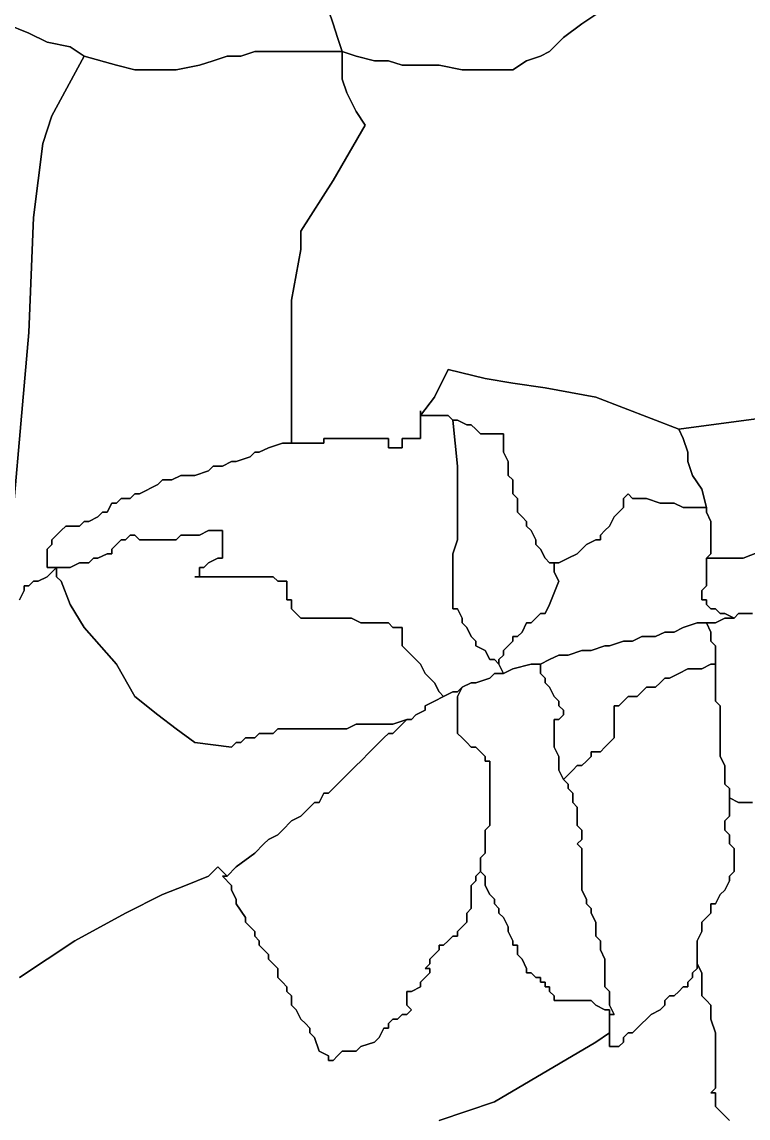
# Model space of a CAD drawing. Extents: x 20 to 266, y 22 to 174.
# Drawn here: x 137.72 to 151.06, y 117.3 to 137.44 of the extents above; entities that cross this region are included whole.
import ezdxf

# ---------------------------------------------------------------- set-up
doc = ezdxf.new("R2010")
doc.units = 0
doc.layers.add('KAREMO', color=7, linetype='CONTINUOUS')

msp = doc.modelspace()

# ---------------------------------------------------------------- linework, layer by layer
at = {"layer": 'KAREMO', "color": 2}
for points in [[(143.177002, 138.168514), (143.431013, 137.40644), (143.515683, 137.152415), (143.600353, 136.898391), (143.600353, 136.813717), (143.600353, 136.390341), (143.685024, 136.136316), (143.854364, 135.797618), (144.023701, 135.543593), (143.431013, 134.527495), (142.838322, 133.596073), (142.838322, 133.257371), (142.668981, 132.32595), (142.668981, 131.563876), (142.668981, 130.971152), (142.668981, 130.378429), (142.668981, 129.701029), (142.584311, 129.701029), (142.499641, 129.701029), (142.245634, 129.616355), (142.076293, 129.531681), (141.991623, 129.531681), (141.906953, 129.447004), (141.652942, 129.362331), (141.568272, 129.362331), (141.398932, 129.277657), (141.229592, 129.277657), (141.144921, 129.192983), (140.890911, 129.108306), (140.72157, 129.108306), (140.6369, 129.108306), (140.467563, 129.023632), (140.298223, 129.023632), (140.213553, 128.938958), (139.874872, 128.769607), (139.790202, 128.769607), (139.705532, 128.684934), (139.620861, 128.684934), (139.536191, 128.684934), (139.451521, 128.600256), (139.366851, 128.600256), (139.282181, 128.430909), (139.19751, 128.430909), (139.11284, 128.346232), (138.9435, 128.261558), (138.85883, 128.261558), (138.774163, 128.176884), (138.689493, 128.176884), (138.604823, 128.176884), (138.520152, 128.176884), (138.435482, 128.092207), (138.350812, 128.007533), (138.266142, 127.92286), (138.266142, 127.838186), (138.181472, 127.753509), (138.181472, 127.668835), (138.181472, 127.584161), (138.181472, 127.41481), (138.266142, 127.41481), (138.350812, 127.41481), (138.181472, 127.245459), (138.012131, 127.160786), (137.927461, 127.160786), (137.842791, 127.076112), (137.758121, 127.076112), (137.758121, 126.991435), (137.67345, 126.822087)], [(148.257204, 137.575787), (148.003193, 137.40644), (147.664512, 137.152415), (147.410502, 136.898391), (147.241165, 136.813717), (146.987154, 136.72904), (146.733144, 136.559692), (146.479133, 136.559692), (146.140452, 136.559692), (145.801771, 136.559692), (145.378424, 136.644366), (145.039743, 136.644366), (144.701062, 136.644366), (144.447052, 136.72904), (144.193041, 136.72904), (143.854364, 136.813717), (143.600353, 136.898391), (143.515683, 137.152415), (143.431013, 137.40644), (143.177002, 138.168514)], [(137.41944, 137.40644), (137.842791, 137.237089), (138.181472, 137.067742), (138.604823, 136.983064), (138.85883, 136.813717), (138.266142, 135.712944), (138.096801, 135.204895), (138.012131, 134.527495), (137.927461, 133.850098), (137.842791, 131.733226), (137.41944, 126.906761)], [(143.600353, 136.898391), (143.177002, 136.898391), (142.838322, 136.898391), (142.330301, 136.898391), (141.991623, 136.898391), (141.737613, 136.813717), (141.483602, 136.813717), (141.229592, 136.72904), (140.975581, 136.644366), (140.552233, 136.559692), (140.044212, 136.559692), (139.790202, 136.559692), (139.451521, 136.644366), (138.85883, 136.813717), (138.604823, 136.983064), (138.181472, 137.067742), (137.842791, 137.237089), (137.41944, 137.40644)], [(153.591415, 130.463103), (149.781264, 129.955054), (148.257204, 130.547777), (147.325835, 130.717128), (146.733144, 130.801801), (146.225122, 130.886479), (145.547764, 131.055826), (145.293754, 130.547777), (145.039743, 130.209078), (145.039743, 130.293756), (145.039743, 129.785706), (144.701062, 129.785706), (144.701062, 129.616355), (144.447052, 129.616355), (144.447052, 129.785706), (144.277711, 129.785706), (144.108371, 129.785706), (143.939034, 129.785706), (143.769694, 129.785706), (143.685024, 129.785706), (143.600353, 129.785706), (143.431013, 129.785706), (143.346343, 129.785706), (143.261673, 129.785706), (143.261673, 129.701029), (143.092332, 129.701029), (143.007662, 129.701029), (142.838322, 129.701029), (142.753652, 129.701029), (142.668981, 129.701029), (142.668981, 130.378429), (142.668981, 130.971152), (142.668981, 131.563876), (142.668981, 132.32595), (142.838322, 133.257371), (142.838322, 133.596073), (143.431013, 134.527495), (144.023701, 135.543593), (143.854364, 135.797618), (143.685024, 136.136316), (143.600353, 136.390341), (143.600353, 136.813717), (143.600353, 136.898391), (143.854364, 136.813717), (144.193041, 136.72904), (144.447052, 136.72904), (144.701062, 136.644366), (145.039743, 136.644366), (145.378424, 136.644366), (145.801771, 136.559692), (146.140452, 136.559692), (146.479133, 136.559692), (146.733144, 136.559692), (146.987154, 136.72904), (147.241165, 136.813717), (147.410502, 136.898391), (147.664512, 137.152415), (148.003193, 137.40644), (148.257204, 137.575787)], [(137.41944, 126.906761), (137.842791, 131.733226), (137.927461, 133.850098), (138.012131, 134.527495), (138.096801, 135.204895), (138.266142, 135.712944), (138.85883, 136.813717), (139.451521, 136.644366), (139.790202, 136.559692), (140.044212, 136.559692), (140.552234, 136.559692), (140.975581, 136.644366), (141.229592, 136.72904), (141.483602, 136.813717), (141.737613, 136.813717), (141.991623, 136.898391), (142.330301, 136.898391), (142.838322, 136.898391), (143.177002, 136.898391), (143.600353, 136.898391)], [(149.781264, 129.955054), (149.865934, 129.785706), (149.950604, 129.531681), (149.950604, 129.362331), (150.035274, 129.108306), (150.204614, 128.854281), (150.289285, 128.515583), (150.119944, 128.515583), (149.950604, 128.515583), (149.865934, 128.515583), (149.696593, 128.600256), (149.442583, 128.600256), (149.188572, 128.684934), (149.019235, 128.684934), (148.934565, 128.684934), (148.849895, 128.769607), (148.765225, 128.684934), (148.765225, 128.600256), (148.765225, 128.515583), (148.680555, 128.430909), (148.595884, 128.346232), (148.511214, 128.176884), (148.426544, 128.092207), (148.341874, 128.007533), (148.341874, 127.92286), (148.257204, 127.92286), (148.087863, 127.838186), (147.918523, 127.668835), (147.749182, 127.584161), (147.579842, 127.499484), (147.495172, 127.499484), (147.410502, 127.499484), (147.325835, 127.584161), (147.241165, 127.753509), (147.156495, 127.838186), (147.156495, 127.92286), (147.071824, 128.092207), (146.987154, 128.176884), (146.987154, 128.261558), (146.902484, 128.346232), (146.817814, 128.430909), (146.817814, 128.600256), (146.817814, 128.684934), (146.733144, 128.769607), (146.733144, 128.854281), (146.733144, 129.023632), (146.648473, 129.108306), (146.648473, 129.192983), (146.648473, 129.362331), (146.563803, 129.531681), (146.563803, 129.785706), (146.563803, 129.87038), (146.479133, 129.87038), (146.394463, 129.87038), (146.309793, 129.87038), (146.225122, 129.87038), (146.140452, 129.87038), (146.055782, 129.955054), (145.971112, 130.039731), (145.886442, 130.039731), (145.717101, 130.124405), (145.632435, 130.124405), (145.547764, 130.209078), (145.463094, 130.209078), (145.378424, 130.209078), (145.293754, 130.209078), (145.209084, 130.209078), (145.124413, 130.209078), (145.039743, 130.209078), (145.293754, 130.547777), (145.547764, 131.055826), (146.225122, 130.886479), (146.733144, 130.801801), (147.325835, 130.717128), (148.257204, 130.547777), (149.781264, 129.955054), (149.781264, 129.955054)], [(151.389994, 127.753509), (150.966643, 127.584161), (150.627965, 127.584161), (150.543295, 127.584161), (150.373955, 127.584161), (150.289285, 127.584161), (150.373955, 127.668835), (150.373955, 127.753509), (150.373955, 127.838186), (150.373955, 127.92286), (150.373955, 128.007533), (150.373955, 128.092207), (150.373955, 128.176884), (150.373955, 128.261558), (150.289285, 128.430909), (150.289285, 128.515583), (150.204614, 128.854281), (150.035274, 129.108306), (149.950604, 129.362331), (149.950604, 129.531682), (149.865934, 129.785706), (149.781264, 129.955054), (153.591415, 130.463103)], [(145.039743, 130.209078), (145.124413, 130.209078), (145.209084, 130.209078), (145.293754, 130.209078), (145.378424, 130.209078), (145.463094, 130.209078), (145.547764, 130.209078), (145.632435, 130.124405), (145.717101, 129.277657), (145.717101, 128.600256), (145.717101, 128.430909), (145.717101, 128.176884), (145.717101, 127.92286), (145.632435, 127.668835), (145.632435, 127.41481), (145.632435, 126.73741), (145.632435, 126.652736), (145.717101, 126.652736), (145.801771, 126.483389), (145.801771, 126.398711), (145.886442, 126.314038), (145.971112, 126.144687), (146.055782, 126.060013), (146.055782, 125.975339), (146.225122, 125.890662), (146.309793, 125.721315), (146.394463, 125.721315), (146.479133, 125.636637), (146.563803, 125.46729), (146.394463, 125.46729), (146.309793, 125.382613), (146.055782, 125.297939), (145.971112, 125.297939), (145.801771, 125.213265), (145.717101, 125.128591), (145.632435, 125.128591), (145.463094, 125.043914), (145.378424, 125.128591), (145.293754, 125.297939), (145.124413, 125.46729), (145.039743, 125.636637), (144.955073, 125.721315), (144.870403, 125.805988), (144.785733, 125.890662), (144.701062, 125.975339), (144.701062, 126.060013), (144.701062, 126.144687), (144.701062, 126.229364), (144.701062, 126.314038), (144.531722, 126.314038), (144.447052, 126.398711), (144.362382, 126.398711), (144.277711, 126.398711), (144.108371, 126.398711), (143.939034, 126.398711), (143.769694, 126.483389), (143.600353, 126.483389), (143.515683, 126.483389), (143.431013, 126.483389), (143.346343, 126.483389), (143.261673, 126.483389), (143.177002, 126.483389), (143.007662, 126.483389), (142.922992, 126.483389), (142.838322, 126.483389), (142.753651, 126.568062), (142.668981, 126.652736), (142.668981, 126.822087), (142.584311, 126.822087), (142.584311, 126.991435), (142.584311, 127.160786), (142.499641, 127.160786), (142.414971, 127.160786), (142.330301, 127.245459), (142.245634, 127.245459), (142.160964, 127.245459), (142.076293, 127.245459), (141.991623, 127.245459), (141.906953, 127.245459), (141.822283, 127.245459), (141.737613, 127.245459), (141.568272, 127.245459), (141.483602, 127.245459), (141.314262, 127.245459), (141.229592, 127.245459), (141.060251, 127.245459), (140.890911, 127.245459), (140.975581, 127.245459), (140.975581, 127.330136), (140.975581, 127.41481), (141.060251, 127.41481), (141.144921, 127.499484), (141.314262, 127.584161), (141.398932, 127.584161), (141.398932, 127.668835), (141.398932, 127.753509), (141.398932, 127.838186), (141.398932, 127.92286), (141.398932, 128.007533), (141.398932, 128.092207), (141.229592, 128.092207), (141.144921, 128.092207), (140.975581, 128.007533), (140.890911, 128.007533), (140.806241, 128.007533), (140.6369, 128.007533), (140.552233, 127.92286), (140.382893, 127.92286), (140.298223, 127.92286), (140.213553, 127.92286), (140.128883, 127.92286), (140.044212, 127.92286), (139.959542, 127.92286), (139.874872, 127.92286), (139.790202, 128.007533), (139.705532, 128.007533), (139.620861, 127.92286), (139.536191, 127.92286), (139.451521, 127.838186), (139.366851, 127.753509), (139.366851, 127.668835), (139.282181, 127.668835), (139.11284, 127.584161), (139.02817, 127.584161), (138.9435, 127.499484), (138.774163, 127.499484), (138.604823, 127.41481), (138.520152, 127.41481), (138.435482, 127.41481), (138.350812, 127.41481), (138.266142, 127.41481), (138.181472, 127.41481), (138.181472, 127.584161), (138.181472, 127.668835), (138.181472, 127.753509), (138.266142, 127.838186), (138.266142, 127.92286), (138.350812, 128.007533), (138.435482, 128.092207), (138.520152, 128.176884), (138.604823, 128.176884), (138.689493, 128.176884), (138.774163, 128.176884), (138.85883, 128.261558), (138.9435, 128.261558), (139.11284, 128.346232), (139.19751, 128.430909), (139.282181, 128.430909), (139.366851, 128.600256), (139.451521, 128.600256), (139.536191, 128.684934), (139.620861, 128.684934), (139.705532, 128.684934), (139.790202, 128.769607), (139.874872, 128.769607), (140.213553, 128.938958), (140.298223, 129.023632), (140.467563, 129.023632), (140.6369, 129.108306), (140.72157, 129.108306), (140.890911, 129.108306), (141.144921, 129.192983), (141.229592, 129.277657), (141.398932, 129.277657), (141.568272, 129.362331), (141.652942, 129.362331), (141.906953, 129.447004), (141.991623, 129.531682), (142.076293, 129.531682), (142.245634, 129.616355), (142.499641, 129.701029), (142.584311, 129.701029), (142.668981, 129.701029), (142.753651, 129.701029), (142.838322, 129.701029), (143.007662, 129.701029), (143.092332, 129.701029), (143.261673, 129.701029), (143.261673, 129.785706), (143.346343, 129.785706), (143.431013, 129.785706), (143.600353, 129.785706), (143.685024, 129.785706), (143.769694, 129.785706), (143.939034, 129.785706), (144.108371, 129.785706), (144.277711, 129.785706), (144.447052, 129.785706), (144.447052, 129.616355), (144.701062, 129.616355), (144.701062, 129.785706), (145.039743, 129.785706), (145.039743, 130.293756), (145.039743, 130.209078), (145.039743, 130.209078)], [(147.495172, 127.499484), (147.495172, 127.330136), (147.579842, 127.160786), (147.410502, 126.73741), (147.325835, 126.568062), (147.241165, 126.568062), (147.156495, 126.483389), (147.071824, 126.398711), (146.987154, 126.398711), (146.902484, 126.229364), (146.817814, 126.144687), (146.733144, 126.144687), (146.733144, 126.060013), (146.648473, 125.975339), (146.563803, 125.890662), (146.563803, 125.805988), (146.479133, 125.721315), (146.479133, 125.636637), (146.394463, 125.721315), (146.309793, 125.721315), (146.225122, 125.890662), (146.055782, 125.975339), (146.055782, 126.060013), (145.971112, 126.144687), (145.886442, 126.314038), (145.801771, 126.398711), (145.801771, 126.483389), (145.717101, 126.652736), (145.632435, 126.652736), (145.632435, 126.73741), (145.632435, 127.41481), (145.632435, 127.668835), (145.717101, 127.92286), (145.717101, 128.176884), (145.717101, 128.430909), (145.717101, 128.600256), (145.717101, 129.277657), (145.632435, 130.124405), (145.717101, 130.124405), (145.886442, 130.039731), (145.971112, 130.039731), (146.055782, 129.955054), (146.140452, 129.87038), (146.225122, 129.87038), (146.309793, 129.87038), (146.394463, 129.87038), (146.479133, 129.87038), (146.563803, 129.87038), (146.563803, 129.785706), (146.563803, 129.531681), (146.648473, 129.362331), (146.648473, 129.192983), (146.648473, 129.108306), (146.733144, 129.023632), (146.733144, 128.854281), (146.733144, 128.769607), (146.817814, 128.684934), (146.817814, 128.600256), (146.817814, 128.430909), (146.902484, 128.346232), (146.987154, 128.261558), (146.987154, 128.176884), (147.071824, 128.092207), (147.156495, 127.92286), (147.156495, 127.838186), (147.241165, 127.753509), (147.325835, 127.584161), (147.410502, 127.499484), (147.495172, 127.499484)], [(150.289285, 128.515583), (150.289285, 128.430909), (150.373955, 128.261558), (150.373955, 128.176884), (150.373955, 128.092207), (150.373955, 128.007533), (150.373955, 127.92286), (150.373955, 127.838186), (150.373955, 127.753509), (150.373955, 127.668835), (150.289285, 127.584161), (150.289285, 127.499484), (150.289285, 127.330136), (150.289285, 127.245459), (150.289285, 127.076112), (150.204614, 126.991435), (150.204614, 126.822087), (150.289285, 126.822087), (150.289285, 126.73741), (150.373955, 126.652736), (150.458625, 126.652736), (150.543295, 126.568062), (150.627965, 126.568062), (150.797302, 126.483389), (150.627965, 126.483389), (150.458625, 126.398711), (150.289285, 126.398711), (150.119944, 126.398711), (149.865934, 126.314038), (149.696593, 126.229364), (149.527253, 126.229364), (149.357913, 126.144687), (149.273242, 126.144687), (149.103902, 126.144687), (148.934565, 126.060013), (148.765225, 126.060013), (148.511214, 125.975339), (148.426544, 125.975339), (148.172533, 125.890662), (148.003193, 125.890662), (147.749182, 125.805988), (147.579842, 125.805988), (147.410502, 125.721315), (147.241165, 125.636637), (147.156495, 125.636637), (147.071824, 125.636637), (146.733144, 125.551964), (146.563803, 125.46729), (146.479133, 125.636637), (146.479133, 125.721315), (146.563803, 125.805988), (146.563803, 125.890662), (146.648473, 125.975339), (146.733144, 126.060013), (146.733144, 126.144687), (146.817814, 126.144687), (146.902484, 126.229364), (146.987154, 126.398711), (147.071824, 126.398711), (147.156495, 126.483389), (147.241165, 126.568062), (147.325835, 126.568062), (147.410502, 126.73741), (147.579842, 127.160786), (147.495172, 127.330136), (147.495172, 127.499484), (147.579842, 127.499484), (147.749182, 127.584161), (147.918523, 127.668835), (148.087863, 127.838186), (148.257204, 127.92286), (148.341874, 127.92286), (148.341874, 128.007533), (148.426544, 128.092207), (148.511214, 128.176884), (148.595884, 128.346232), (148.680555, 128.430909), (148.765225, 128.515583), (148.765225, 128.600256), (148.765225, 128.684934), (148.849895, 128.769607), (148.934565, 128.684934), (149.019235, 128.684934), (149.188572, 128.684934), (149.442583, 128.600256), (149.696593, 128.600256), (149.865934, 128.515583), (149.950604, 128.515583), (150.119944, 128.515583), (150.289285, 128.515583)], [(145.463094, 125.043914), (145.293754, 124.959241), (145.124413, 124.874567), (145.124413, 124.78989), (144.955073, 124.705216), (144.870403, 124.620542), (144.785733, 124.620542), (144.531722, 124.535865), (144.447052, 124.535865), (144.362382, 124.535865), (144.193041, 124.535865), (144.108371, 124.535865), (144.023701, 124.535865), (143.939034, 124.535865), (143.854364, 124.535865), (143.685024, 124.451191), (143.600353, 124.451191), (143.515683, 124.451191), (143.431013, 124.451191), (143.346343, 124.451191), (143.261673, 124.451191), (143.177002, 124.451191), (143.092332, 124.451191), (143.007662, 124.451191), (142.922992, 124.451191), (142.838322, 124.451191), (142.753652, 124.451191), (142.668981, 124.451191), (142.584311, 124.451191), (142.414971, 124.451191), (142.330301, 124.366517), (142.245634, 124.366517), (142.160964, 124.366517), (142.076293, 124.366517), (141.991623, 124.28184), (141.906953, 124.28184), (141.822283, 124.28184), (141.737613, 124.197166), (141.652943, 124.197166), (141.568272, 124.112493), (140.890911, 124.197166), (140.552234, 124.451191), (140.213553, 124.705216), (139.790202, 125.043914), (139.451521, 125.636637), (138.85883, 126.314038), (138.604823, 126.73741), (138.435482, 127.160786), (138.350812, 127.245459), (138.350812, 127.41481), (138.435482, 127.41481), (138.520152, 127.41481), (138.604823, 127.41481), (138.774163, 127.499484), (138.9435, 127.499484), (139.02817, 127.584161), (139.11284, 127.584161), (139.282181, 127.668835), (139.366851, 127.668835), (139.366851, 127.753509), (139.451521, 127.838186), (139.536191, 127.92286), (139.620861, 127.92286), (139.705532, 128.007533), (139.790202, 128.007533), (139.874872, 127.92286), (139.959542, 127.92286), (140.044212, 127.92286), (140.128883, 127.92286), (140.213553, 127.92286), (140.298223, 127.92286), (140.382893, 127.92286), (140.552234, 127.92286), (140.6369, 128.007533), (140.806241, 128.007533), (140.890911, 128.007533), (140.975581, 128.007533), (141.144921, 128.092207), (141.229592, 128.092207), (141.398932, 128.092207), (141.398932, 128.007533), (141.398932, 127.92286), (141.398932, 127.838186), (141.398932, 127.753509), (141.398932, 127.668835), (141.398932, 127.584161), (141.314262, 127.584161), (141.144921, 127.499484), (141.060251, 127.41481), (140.975581, 127.41481), (140.975581, 127.330136), (140.975581, 127.245459), (140.890911, 127.245459), (141.060251, 127.245459), (141.229592, 127.245459), (141.314262, 127.245459), (141.483602, 127.245459), (141.568272, 127.245459), (141.737613, 127.245459), (141.822283, 127.245459), (141.906953, 127.245459), (141.991623, 127.245459), (142.076293, 127.245459), (142.160964, 127.245459), (142.245634, 127.245459), (142.330301, 127.245459), (142.414971, 127.160786), (142.499641, 127.160786), (142.584311, 127.160786), (142.584311, 126.991435), (142.584311, 126.822087), (142.668981, 126.822087), (142.668981, 126.652736), (142.753652, 126.568062), (142.838322, 126.483389), (142.922992, 126.483389), (143.007662, 126.483389), (143.177002, 126.483389), (143.261673, 126.483389), (143.346343, 126.483389), (143.431013, 126.483389), (143.515683, 126.483389), (143.600353, 126.483389), (143.769694, 126.483389), (143.939034, 126.398711), (144.108371, 126.398711), (144.277711, 126.398711), (144.362382, 126.398711), (144.447052, 126.398711), (144.531722, 126.314038), (144.701062, 126.314038), (144.701062, 126.229364), (144.701062, 126.144687), (144.701062, 126.060013), (144.701062, 125.975339), (144.785733, 125.890662), (144.870403, 125.805988), (144.955073, 125.721315), (145.039743, 125.636637), (145.124413, 125.46729), (145.293754, 125.297939), (145.378424, 125.128591), (145.463094, 125.043914)], [(151.135983, 126.568062), (150.881973, 126.568062), (150.797302, 126.483389), (150.627965, 126.568062), (150.543295, 126.568062), (150.458625, 126.652736), (150.373955, 126.652736), (150.289285, 126.73741), (150.289285, 126.822087), (150.204614, 126.822087), (150.204614, 126.991435), (150.289285, 127.076112), (150.289285, 127.245459), (150.289285, 127.330136), (150.289285, 127.499484), (150.289285, 127.584161), (150.373955, 127.584161), (150.543295, 127.584161), (150.627965, 127.584161), (150.966643, 127.584161), (151.389994, 127.753509)], [(137.67345, 126.822087), (137.758121, 126.991435), (137.758121, 127.076112), (137.842791, 127.076112), (137.927461, 127.160786), (138.012131, 127.160786), (138.181472, 127.245459), (138.350812, 127.41481), (138.350812, 127.245459), (138.435482, 127.160786), (138.604823, 126.73741), (138.85883, 126.314038), (139.451521, 125.636637), (139.790202, 125.043914), (140.213553, 124.705216), (140.552233, 124.451191), (140.890911, 124.197166), (141.568272, 124.112493), (141.652942, 124.197166), (141.737613, 124.197166), (141.822283, 124.28184), (141.906953, 124.28184), (141.991623, 124.28184), (142.076293, 124.366517), (142.160964, 124.366517), (142.245634, 124.366517), (142.330301, 124.366517), (142.414971, 124.451191), (142.584311, 124.451191), (142.668981, 124.451191), (142.753651, 124.451191), (142.838322, 124.451191), (142.922992, 124.451191), (143.007662, 124.451191), (143.092332, 124.451191), (143.177002, 124.451191), (143.261673, 124.451191), (143.346343, 124.451191), (143.431013, 124.451191), (143.515683, 124.451191), (143.600353, 124.451191), (143.685024, 124.451191), (143.854364, 124.535865), (143.939034, 124.535865), (144.023701, 124.535865), (144.108371, 124.535865), (144.193041, 124.535865), (144.362382, 124.535865), (144.447052, 124.535865), (144.531722, 124.535865), (144.785733, 124.620542)], [(151.135983, 123.096394), (150.881973, 123.096394), (150.712636, 123.181068), (150.712636, 123.350419), (150.627965, 123.435092), (150.627965, 123.51977), (150.627965, 123.604443), (150.627965, 123.773794), (150.543295, 123.943142), (150.543295, 124.112493), (150.543295, 124.197166), (150.543295, 124.366517), (150.543295, 124.535865), (150.543295, 124.620542), (150.543295, 124.78989), (150.543295, 124.874567), (150.458625, 124.959241), (150.458625, 125.043914), (150.458625, 125.297939), (150.458625, 125.46729), (150.458625, 125.636637), (150.458625, 125.721315), (150.458625, 125.805988), (150.458625, 125.975339), (150.373955, 126.060013), (150.373955, 126.229364), (150.289285, 126.398711), (150.458625, 126.398711), (150.627965, 126.483389), (150.797302, 126.483389), (150.881973, 126.568062), (151.135983, 126.568062)], [(150.458625, 125.636637), (150.373955, 125.636637), (150.204614, 125.551964), (150.119944, 125.551964), (149.950604, 125.551964), (149.781264, 125.46729), (149.611923, 125.382613), (149.527253, 125.382613), (149.442583, 125.297939), (149.357913, 125.213265), (149.188572, 125.213265), (149.103902, 125.128591), (149.019235, 125.043914), (148.934565, 125.043914), (148.849895, 125.043914), (148.765225, 124.959241), (148.680555, 124.874567), (148.595884, 124.874567), (148.595884, 124.78989), (148.595884, 124.705216), (148.595884, 124.535865), (148.595884, 124.451191), (148.595884, 124.366517), (148.595884, 124.28184), (148.511214, 124.197166), (148.426544, 124.112493), (148.341874, 124.027815), (148.257204, 124.027815), (148.172533, 124.027815), (148.172533, 123.943142), (148.087863, 123.858468), (148.003193, 123.773794), (147.918523, 123.773794), (147.833853, 123.689117), (147.749182, 123.604443), (147.664512, 123.51977), (147.579842, 123.689117), (147.579842, 123.858468), (147.579842, 123.943142), (147.495172, 124.112493), (147.495172, 124.28184), (147.495172, 124.366517), (147.495172, 124.451191), (147.495172, 124.535865), (147.495172, 124.620542), (147.579842, 124.620542), (147.664512, 124.705216), (147.664512, 124.78989), (147.579842, 124.874567), (147.579842, 124.959241), (147.495172, 125.043914), (147.410502, 125.213265), (147.325835, 125.297939), (147.325835, 125.382613), (147.241165, 125.46729), (147.241165, 125.636637), (147.410502, 125.721315), (147.579842, 125.805988), (147.749182, 125.805988), (148.003193, 125.890662), (148.172533, 125.890662), (148.426544, 125.975339), (148.511214, 125.975339), (148.765225, 126.060013), (148.934565, 126.060013), (149.103902, 126.144687), (149.273242, 126.144687), (149.357913, 126.144687), (149.527253, 126.229364), (149.696593, 126.229364), (149.865934, 126.314038), (150.119944, 126.398711), (150.289285, 126.398711), (150.373955, 126.229364), (150.373955, 126.060013), (150.458625, 125.975339), (150.458625, 125.805988), (150.458625, 125.721315), (150.458625, 125.636637)], [(147.664512, 123.51977), (147.749182, 123.435092), (147.749182, 123.350419), (147.833853, 123.265745), (147.833853, 123.181068), (147.833853, 123.096394), (147.918523, 123.01172), (147.918523, 122.842369), (147.918523, 122.673018), (148.003193, 122.588345), (148.003193, 122.503671), (148.003193, 122.418997), (147.918523, 122.33432), (148.003193, 122.249646), (148.003193, 122.080295), (148.003193, 121.910948), (148.003193, 121.82627), (148.003193, 121.656923), (148.003193, 121.572246), (148.003193, 121.487572), (148.087863, 121.318221), (148.087863, 121.233547), (148.172533, 121.148874), (148.172533, 121.0642), (148.257204, 120.894849), (148.257204, 120.810175), (148.257204, 120.725498), (148.257204, 120.640824), (148.341874, 120.556151), (148.341874, 120.3868), (148.426544, 120.217449), (148.426544, 120.132775), (148.426544, 119.963424), (148.426544, 119.87875), (148.426544, 119.709403), (148.511214, 119.624725), (148.511214, 119.455378), (148.511214, 119.370701), (148.595884, 119.201353), (148.511214, 119.201353), (148.511214, 119.286027), (148.426544, 119.286027), (148.257204, 119.370701), (148.172533, 119.455378), (148.087863, 119.455378), (148.003193, 119.455378), (147.918523, 119.455378), (147.833853, 119.455378), (147.749182, 119.455378), (147.664512, 119.455378), (147.579842, 119.455378), (147.495172, 119.455378), (147.495172, 119.540052), (147.410502, 119.624725), (147.410502, 119.709403), (147.325835, 119.709403), (147.325835, 119.794076), (147.241165, 119.794076), (147.241165, 119.87875), (147.156495, 119.87875), (147.071824, 119.963424), (146.987154, 119.963424), (146.987154, 120.048101), (146.902484, 120.217449), (146.817814, 120.302126), (146.817814, 120.3868), (146.817814, 120.471473), (146.733144, 120.471473), (146.733144, 120.556151), (146.648473, 120.725498), (146.648473, 120.810175), (146.563803, 120.979523), (146.479133, 121.0642), (146.479133, 121.148874), (146.394463, 121.233547), (146.394463, 121.318221), (146.309793, 121.402898), (146.225122, 121.572246), (146.225122, 121.741597), (146.140452, 121.82627), (146.140452, 121.910948), (146.140452, 121.995621), (146.140452, 122.080295), (146.225122, 122.164972), (146.225122, 122.249646), (146.225122, 122.33432), (146.225122, 122.418997), (146.225122, 122.503671), (146.225122, 122.588345), (146.309793, 122.673018), (146.309793, 122.927043), (146.309793, 123.01172), (146.309793, 123.096394), (146.309793, 123.181068), (146.309793, 123.350419), (146.309793, 123.435092), (146.309793, 123.51977), (146.309793, 123.604443), (146.309793, 123.689117), (146.309793, 123.773794), (146.309793, 123.858468), (146.225122, 123.858468), (146.225122, 123.943142), (146.140452, 124.027815), (146.055782, 124.112493), (145.971112, 124.112493), (145.886442, 124.197166), (145.801771, 124.28184), (145.717101, 124.366517), (145.717101, 124.451191), (145.717101, 124.535865), (145.717101, 124.620542), (145.717101, 124.705216), (145.717101, 124.78989), (145.717101, 124.959241), (145.717101, 125.043914), (145.801771, 125.213265), (145.971112, 125.297939), (146.055782, 125.297939), (146.309793, 125.382613), (146.394463, 125.46729), (146.563803, 125.46729), (146.733144, 125.551964), (147.071824, 125.636637), (147.156495, 125.636637), (147.241165, 125.636637), (147.241165, 125.46729), (147.325835, 125.382613), (147.325835, 125.297939), (147.410502, 125.213265), (147.495172, 125.043914), (147.579842, 124.959241), (147.579842, 124.874567), (147.664512, 124.78989), (147.664512, 124.705216), (147.579842, 124.620542), (147.495172, 124.620542), (147.495172, 124.535865), (147.495172, 124.451191), (147.495172, 124.366517), (147.495172, 124.28184), (147.495172, 124.112493), (147.579842, 123.943142), (147.579842, 123.858468), (147.579842, 123.689117), (147.664512, 123.51977)], [(150.712636, 123.181068), (150.712636, 123.01172), (150.712636, 122.927043), (150.712636, 122.842369), (150.627965, 122.757696), (150.627965, 122.673018), (150.627965, 122.588345), (150.712636, 122.503671), (150.712636, 122.33432), (150.797302, 122.249646), (150.797302, 122.080295), (150.797302, 121.910948), (150.797302, 121.82627), (150.712636, 121.741597), (150.712636, 121.656923), (150.627965, 121.487572), (150.543295, 121.402898), (150.458625, 121.233547), (150.373955, 121.233547), (150.373955, 121.0642), (150.289285, 120.979523), (150.204615, 120.894849), (150.204615, 120.810175), (150.204615, 120.725498), (150.119944, 120.556151), (150.119944, 120.471473), (150.119944, 120.3868), (150.119944, 120.217449), (150.119944, 120.132775), (150.119944, 120.048101), (150.035274, 119.963424), (150.035274, 119.87875), (149.950604, 119.794076), (149.950604, 119.709403), (149.865934, 119.709403), (149.781264, 119.624725), (149.696593, 119.540052), (149.611923, 119.540052), (149.527253, 119.455378), (149.527253, 119.370701), (149.442583, 119.286027), (149.273242, 119.201353), (149.188572, 119.116676), (149.103902, 119.032002), (149.019235, 118.947329), (148.934565, 118.862651), (148.849895, 118.862651), (148.765225, 118.777978), (148.765225, 118.693304), (148.680555, 118.60863), (148.511214, 118.60863), (148.511214, 118.693304), (148.511214, 118.777978), (148.511214, 118.862651), (148.511214, 119.032002), (148.511214, 119.201353), (148.595884, 119.201353), (148.511214, 119.370701), (148.511214, 119.455378), (148.511214, 119.624725), (148.426544, 119.709403), (148.426544, 119.87875), (148.426544, 119.963424), (148.426544, 120.132775), (148.426544, 120.217449), (148.341874, 120.3868), (148.341874, 120.556151), (148.257204, 120.640824), (148.257204, 120.725498), (148.257204, 120.810175), (148.257204, 120.894849), (148.172533, 121.0642), (148.172533, 121.148874), (148.087863, 121.233547), (148.087863, 121.318221), (148.003193, 121.487572), (148.003193, 121.572246), (148.003193, 121.656923), (148.003193, 121.82627), (148.003193, 121.910948), (148.003193, 122.080295), (148.003193, 122.249646), (147.918523, 122.33432), (148.003193, 122.418997), (148.003193, 122.503671), (148.003193, 122.588345), (147.918523, 122.673018), (147.918523, 122.842369), (147.918523, 123.01172), (147.833853, 123.096394), (147.833853, 123.181068), (147.833853, 123.265745), (147.749182, 123.350419), (147.749182, 123.435092), (147.664512, 123.51977), (147.749182, 123.604443), (147.833853, 123.689117), (147.918523, 123.773794), (148.003193, 123.773794), (148.087863, 123.858468), (148.172533, 123.943142), (148.172533, 124.027815), (148.257204, 124.027815), (148.341874, 124.027815), (148.426544, 124.112493), (148.511214, 124.197166), (148.595884, 124.28184), (148.595884, 124.366517), (148.595884, 124.451191), (148.595884, 124.535865), (148.595884, 124.705216), (148.595884, 124.78989), (148.595884, 124.874567), (148.680555, 124.874567), (148.765225, 124.959241), (148.849895, 125.043914), (148.934565, 125.043914), (149.019235, 125.043914), (149.103902, 125.128592), (149.188572, 125.213265), (149.357913, 125.213265), (149.442583, 125.297939), (149.527253, 125.382613), (149.611923, 125.382613), (149.781264, 125.46729), (149.950604, 125.551964), (150.119944, 125.551964), (150.204615, 125.551964), (150.373955, 125.636637), (150.458625, 125.636637), (150.458625, 125.46729), (150.458625, 125.297939), (150.458625, 125.043914), (150.458625, 124.959241), (150.543295, 124.874567), (150.543295, 124.78989), (150.543295, 124.620542), (150.543295, 124.535865), (150.543295, 124.366517), (150.543295, 124.197166), (150.543295, 124.112493), (150.543295, 123.943142), (150.627965, 123.773794), (150.627965, 123.604443), (150.627965, 123.51977), (150.627965, 123.435092), (150.712636, 123.350419), (150.712636, 123.181068)], [(146.140452, 121.910948), (146.140452, 121.82627), (146.055782, 121.741597), (146.055782, 121.656923), (145.971112, 121.572246), (145.971112, 121.487572), (145.971112, 121.402898), (145.971112, 121.318221), (145.971112, 121.148874), (145.886442, 121.0642), (145.886442, 120.979523), (145.886442, 120.894849), (145.801771, 120.810175), (145.717101, 120.725498), (145.717101, 120.640824), (145.632435, 120.640824), (145.547764, 120.556151), (145.463094, 120.471473), (145.378424, 120.471473), (145.378424, 120.3868), (145.293754, 120.302126), (145.209084, 120.217449), (145.209084, 120.132775), (145.124413, 120.048101), (145.209084, 120.048101), (145.209084, 119.963424), (145.124413, 119.87875), (145.039743, 119.794076), (145.039743, 119.709403), (144.870403, 119.624725), (144.785733, 119.624725), (144.785733, 119.540052), (144.785733, 119.370701), (144.870403, 119.286027), (144.785733, 119.201353), (144.701062, 119.201353), (144.616392, 119.116676), (144.531722, 119.116676), (144.447052, 119.032002), (144.447052, 118.947329), (144.362382, 118.947329), (144.277711, 118.777978), (144.193041, 118.693304), (143.939034, 118.60863), (143.854364, 118.523953), (143.600353, 118.523953), (143.515683, 118.439279), (143.431013, 118.354606), (143.346343, 118.354606), (143.346343, 118.439279), (143.177002, 118.523953), (143.092332, 118.777978), (143.007662, 118.862651), (143.007662, 118.947329), (142.922992, 119.032002), (142.838322, 119.116676), (142.753652, 119.286027), (142.668981, 119.370701), (142.668981, 119.540052), (142.584311, 119.624725), (142.584311, 119.709403), (142.499641, 119.794076), (142.414971, 119.87875), (142.414971, 120.048101), (142.330301, 120.132775), (142.245634, 120.217449), (142.245634, 120.302126), (142.160964, 120.3868), (142.076293, 120.471473), (142.076293, 120.556151), (141.991623, 120.640824), (141.991623, 120.725498), (141.906953, 120.810175), (141.822283, 120.894849), (141.822283, 120.979523), (141.652943, 121.233547), (141.652943, 121.318221), (141.568272, 121.487572), (141.568272, 121.572246), (141.398932, 121.741597), (141.483602, 121.741597), (141.652943, 121.910948), (141.991623, 122.164972), (142.160964, 122.33432), (142.245634, 122.418997), (142.414971, 122.503671), (142.499641, 122.588345), (142.668981, 122.757696), (142.838322, 122.842369), (143.092332, 123.096394), (143.177002, 123.096394), (143.261673, 123.265745), (143.346343, 123.265745), (143.431013, 123.350419), (143.515683, 123.435092), (143.685024, 123.604443), (143.769694, 123.689117), (143.854364, 123.773794), (143.939034, 123.858468), (144.108371, 124.027815), (144.193041, 124.112493), (144.277711, 124.197166), (144.362382, 124.28184), (144.447052, 124.366517), (144.531722, 124.366517), (144.616392, 124.451191), (144.785733, 124.620542), (144.870403, 124.620542), (144.955073, 124.705216), (145.124413, 124.78989), (145.124413, 124.874567), (145.293754, 124.959241), (145.463094, 125.043914), (145.632435, 125.128592), (145.717101, 125.128592), (145.801771, 125.213265), (145.717101, 125.043914), (145.717101, 124.959241), (145.717101, 124.78989), (145.717101, 124.705216), (145.717101, 124.620542), (145.717101, 124.535865), (145.717101, 124.451191), (145.717101, 124.366517), (145.801771, 124.28184), (145.886442, 124.197166), (145.971112, 124.112493), (146.055782, 124.112493), (146.140452, 124.027815), (146.225122, 123.943142), (146.225122, 123.858468), (146.309793, 123.858468), (146.309793, 123.773794), (146.309793, 123.689117), (146.309793, 123.604443), (146.309793, 123.51977), (146.309793, 123.435092), (146.309793, 123.350419), (146.309793, 123.181068), (146.309793, 123.096394), (146.309793, 123.01172), (146.309793, 122.927043), (146.309793, 122.673018), (146.225122, 122.588345), (146.225122, 122.503671), (146.225122, 122.418997), (146.225122, 122.33432), (146.225122, 122.249646), (146.225122, 122.164972), (146.140452, 122.080295), (146.140452, 121.995621), (146.140452, 121.910948)], [(144.785733, 124.620542), (144.616392, 124.451191), (144.531722, 124.366517), (144.447052, 124.366517), (144.362382, 124.28184), (144.277711, 124.197166), (144.193041, 124.112493), (144.108371, 124.027815), (143.939034, 123.858468), (143.854364, 123.773794), (143.769694, 123.689117), (143.685024, 123.604443), (143.515683, 123.435092), (143.431013, 123.350419), (143.346343, 123.265745), (143.261673, 123.265745), (143.177002, 123.096394), (143.092332, 123.096394), (142.838322, 122.842369), (142.668981, 122.757696), (142.499641, 122.588345), (142.414971, 122.503671), (142.245634, 122.418997), (142.160964, 122.33432), (141.991623, 122.164972), (141.652943, 121.910948), (141.483602, 121.741597), (141.314262, 121.910948), (141.144921, 121.741597), (140.72157, 121.572246), (140.298223, 121.402898), (139.620861, 121.0642), (138.689493, 120.556151), (138.181472, 120.217449), (137.67345, 119.87875)], [(150.712636, 117.253833), (150.627965, 117.338507), (150.543295, 117.42318), (150.458625, 117.507854), (150.458625, 117.592531), (150.458625, 117.677205), (150.458625, 117.761879), (150.373955, 117.761879), (150.458625, 117.846556), (150.458625, 118.015904), (150.458625, 118.100581), (150.458625, 118.354606), (150.458625, 118.439279), (150.458625, 118.693304), (150.458625, 118.777978), (150.458625, 118.862651), (150.373955, 119.116676), (150.373955, 119.201353), (150.373955, 119.286027), (150.373955, 119.370701), (150.289285, 119.455378), (150.204615, 119.540052), (150.204615, 119.624725), (150.204615, 119.794076), (150.204615, 119.87875), (150.204615, 119.963424), (150.119944, 120.132775), (150.119944, 120.217449), (150.119944, 120.3868), (150.119944, 120.471473), (150.119944, 120.556151), (150.204615, 120.725498), (150.204615, 120.810175), (150.204615, 120.894849), (150.289285, 120.979523), (150.373955, 121.0642), (150.373955, 121.233547), (150.458625, 121.233547), (150.543295, 121.402898), (150.627965, 121.487572), (150.712636, 121.656923), (150.712636, 121.741597), (150.797302, 121.82627), (150.797302, 121.910948), (150.797302, 122.080295), (150.797302, 122.249646), (150.712636, 122.33432), (150.712636, 122.503671), (150.627965, 122.588345), (150.627965, 122.673018), (150.627965, 122.757696), (150.712636, 122.842369), (150.712636, 122.927043), (150.712636, 123.01172), (150.712636, 123.181068), (150.881973, 123.096394), (151.135983, 123.096394)], [(137.67345, 119.87875), (138.181472, 120.217449), (138.689493, 120.556151), (139.620861, 121.0642), (140.298223, 121.402898), (140.72157, 121.572246), (141.144921, 121.741597), (141.314262, 121.910948), (141.483602, 121.741597), (141.398932, 121.741597), (141.568272, 121.572246), (141.568272, 121.487572), (141.652942, 121.318221), (141.652942, 121.233547), (141.822283, 120.979523), (141.822283, 120.894849), (141.906953, 120.810175), (141.991623, 120.725498), (141.991623, 120.640824), (142.076293, 120.556151), (142.076293, 120.471473), (142.160964, 120.3868), (142.245634, 120.302126), (142.245634, 120.217449), (142.330301, 120.132775), (142.414971, 120.048101), (142.414971, 119.87875), (142.499641, 119.794076), (142.584311, 119.709403), (142.584311, 119.624725), (142.668981, 119.540052), (142.668981, 119.370701), (142.753651, 119.286027), (142.838322, 119.116676), (142.922992, 119.032002), (143.007662, 118.947329), (143.007662, 118.862651), (143.092332, 118.777978), (143.177002, 118.523953), (143.346343, 118.439279), (143.346343, 118.354606), (143.431013, 118.354606), (143.515683, 118.439279), (143.600353, 118.523953), (143.854364, 118.523953), (143.939034, 118.60863), (144.193041, 118.693304), (144.277711, 118.777978), (144.362382, 118.947329), (144.447052, 118.947329), (144.447052, 119.032002), (144.531722, 119.116676), (144.616392, 119.116676), (144.701062, 119.201353), (144.785733, 119.201353), (144.870403, 119.286027), (144.785733, 119.370701), (144.785733, 119.540052), (144.785733, 119.624725), (144.870403, 119.624725), (145.039743, 119.709403), (145.039743, 119.794076), (145.124413, 119.87875), (145.209084, 119.963424), (145.209084, 120.048101), (145.124413, 120.048101), (145.209084, 120.132775), (145.209084, 120.217449), (145.293754, 120.302126), (145.378424, 120.3868), (145.378424, 120.471473), (145.463094, 120.471473), (145.547764, 120.556151), (145.632435, 120.640824), (145.717101, 120.640824), (145.717101, 120.725498), (145.801771, 120.810175), (145.886442, 120.894849), (145.886442, 120.979523), (145.886442, 121.0642), (145.971112, 121.148874), (145.971112, 121.318221), (145.971112, 121.402898), (145.971112, 121.487572), (145.971112, 121.572246), (146.055782, 121.656923), (146.055782, 121.741597), (146.140452, 121.82627), (146.140452, 121.910948), (146.140452, 121.82627), (146.225122, 121.741597), (146.225122, 121.572246), (146.309793, 121.402898), (146.394463, 121.318221), (146.394463, 121.233547), (146.479133, 121.148874), (146.479133, 121.0642), (146.563803, 120.979523), (146.648473, 120.810175), (146.648473, 120.725498), (146.733144, 120.556151), (146.733144, 120.471473), (146.817814, 120.471473), (146.817814, 120.3868), (146.817814, 120.302126), (146.902484, 120.217449), (146.987154, 120.048101), (146.987154, 119.963424), (147.071824, 119.963424), (147.156495, 119.87875), (147.241165, 119.87875), (147.241165, 119.794076), (147.325835, 119.794076), (147.325835, 119.709403), (147.410502, 119.709403), (147.410502, 119.624725), (147.495172, 119.540052), (147.495172, 119.455378), (147.579842, 119.455378), (147.664512, 119.455378), (147.749182, 119.455378), (147.833853, 119.455378), (147.918523, 119.455378), (148.003193, 119.455378), (148.087863, 119.455378), (148.172533, 119.455378), (148.257204, 119.370701), (148.426544, 119.286027), (148.511214, 119.286027), (148.511214, 119.201353), (148.511214, 119.201353)], [(145.378424, 117.253833), (146.394463, 117.592531), (148.257204, 118.693304), (148.511214, 118.862651), (148.511214, 118.777978), (148.511214, 118.693304), (148.511214, 118.60863), (148.680555, 118.60863), (148.765225, 118.693304), (148.765225, 118.777978), (148.849895, 118.862651), (148.934565, 118.862651), (149.019235, 118.947329), (149.103902, 119.032002), (149.188572, 119.116676), (149.273242, 119.201353), (149.442583, 119.286027), (149.527253, 119.370701), (149.527253, 119.455378), (149.611923, 119.540052), (149.696593, 119.540052), (149.781264, 119.624725), (149.865934, 119.709403), (149.950604, 119.709403), (149.950604, 119.794076), (150.035274, 119.87875), (150.035274, 119.963424), (150.119944, 120.048101), (150.119944, 120.132775), (150.204614, 119.963424), (150.204614, 119.87875), (150.204614, 119.794076), (150.204614, 119.624725), (150.204614, 119.540052), (150.289285, 119.455378), (150.373955, 119.370701), (150.373955, 119.286027), (150.373955, 119.201353), (150.373955, 119.116676), (150.458625, 118.862651), (150.458625, 118.777978), (150.458625, 118.693304), (150.458625, 118.439279), (150.458625, 118.354606), (150.458625, 118.100581), (150.458625, 118.015904), (150.458625, 117.846556), (150.373955, 117.761879), (150.458625, 117.761879), (150.458625, 117.677205), (150.458625, 117.592531), (150.458625, 117.507854), (150.543295, 117.42318), (150.627965, 117.338507), (150.712636, 117.253833)], [(148.511214, 119.201353), (148.511214, 119.032002), (148.511214, 118.862651), (148.257204, 118.693304), (146.394463, 117.592531), (145.378424, 117.253833)]]:
    msp.add_lwpolyline(points, dxfattribs=at)

doc.saveas('drawing.dxf')
